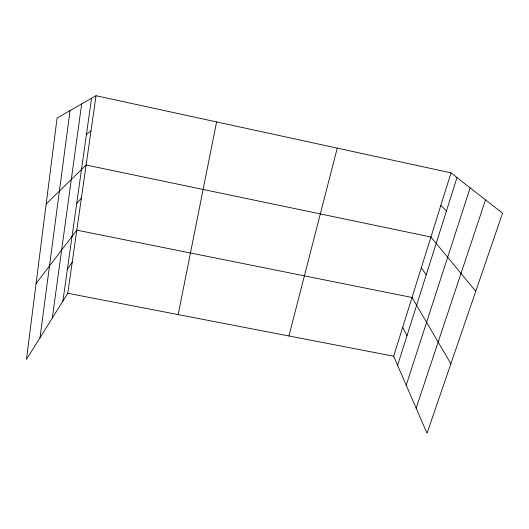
<?xml version="1.0" encoding="UTF-8"?>
<svg xmlns="http://www.w3.org/2000/svg" width="529" height="529" viewBox="0 0 529 529"><rect width="100%" height="100%" fill="white"/><g stroke="black" fill="none" stroke-linecap="round" stroke-linejoin="round"><path stroke-width="0.79" d="M39.999 337.74L70.053 110.601M52.305 318.041L81.664 103.948M62.905 301.067L91.543 98.295M96.033 95.723L57.086 118.027L26.45 359.436L67.772 293.278L96.033 95.723L451.006 172.864L502.55 213.207L427.022 433.277L393.649 356.209L451.006 172.864M178.174 314.596L216.592 121.921M288.933 335.988L337.238 148.14M397.603 365.354L457.01 177.565M406.206 385.218L470.155 187.855M416.144 408.157L485.51 199.869M67.401 269.235L72.215 262.199M36.084 283.498L76.798 230.155L412.025 297.477L450.873 363.78M76.685 203.5L81.387 198.091M46.175 203.982L86.115 165.028L430.937 237.025L475.756 291.274M86.425 134.505L90.995 130.921M67.772 293.278L393.649 356.209M440.822 205.431L446.436 210.985M421.342 267.694L426.248 274.809M402.701 327.272L406.96 335.776"/></g></svg>
